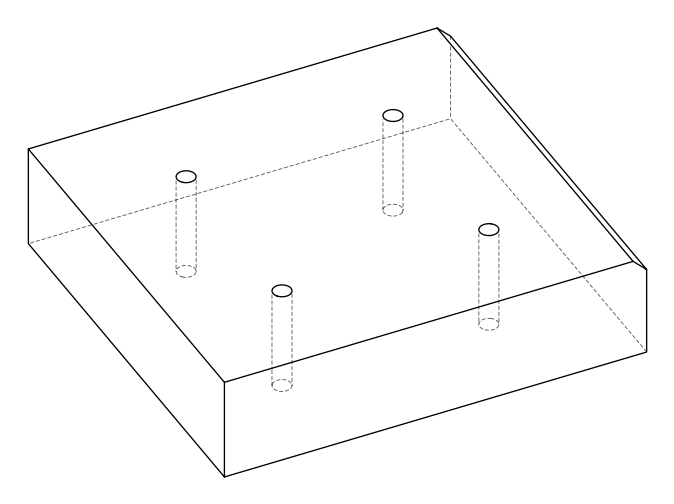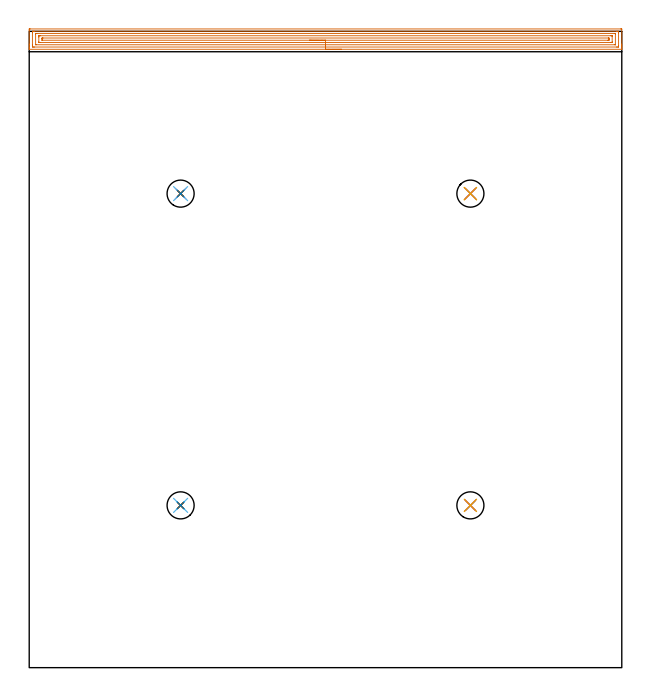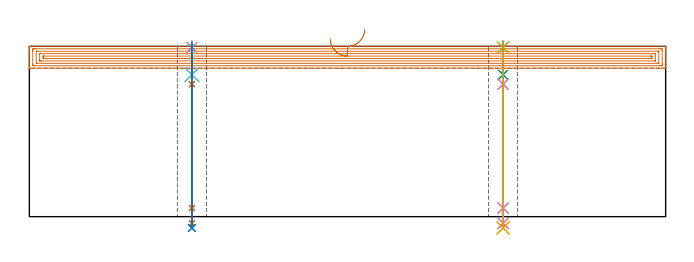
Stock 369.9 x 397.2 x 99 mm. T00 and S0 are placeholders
(PLAN: 17 operations, 13 tool changes, 19.2 min)
(1 AREA_MILL | FG_CHAMFER_SURFACE | UGT0205_001 | 15.03 min | 29828 mm3)
(2 SPOT_DRILL | STEP1HOLE | NXT0321_9005460120000 | 0.03 min | 3 mm3)
(3 SPOT_DRILL_1 | STEP1HOLE_1 | NXT0321_9005460120000 | 0.03 min | 5 mm3)
(4 SPOT_DRILL_2 | STEP1HOLE_2 | NXT0321_9005460120000 | 0.03 min | 4 mm3)
(5 SPOT_DRILL_3 | STEP1HOLE_3 | NXT0321_9005460120000 | 0.03 min | 3 mm3)
(6 DRILL_BLIND_HOLE_INTO_CENTER | STEP1HOLE | NXT0301_081 | 0.08 min | 1431 mm3)
(7 GUN_DRILL_THROUGH_HOLE | STEP1HOLE | UGT0307_007 | 0.51 min | 6542 mm3)
(8 DRILL_TO_ENLARGE_THROUGH_HOLE | STEP1HOLE | UGT0301_292 | 0.43 min | 14193 mm3)
(9 DRILL_BLIND_HOLE_INTO_CENTER_1 | STEP1HOLE_1 | NXT0301_081 | 0.08 min | 1424 mm3)
(10 GUN_DRILL_THROUGH_HOLE_1 | STEP1HOLE_1 | UGT0307_007 | 0.51 min | 6553 mm3)
(11 DRILL_TO_ENLARGE_THROUGH_HOLE_1 | STEP1HOLE_1 | UGT0301_292 | 0.43 min | 14192 mm3)
(12 DRILL_BLIND_HOLE_INTO_CENTER_2 | STEP1HOLE_2 | NXT0301_081 | 0.08 min | 1426 mm3)
(13 GUN_DRILL_THROUGH_HOLE_2 | STEP1HOLE_2 | UGT0307_007 | 0.51 min | 6548 mm3)
(14 DRILL_TO_ENLARGE_THROUGH_HOLE_2 | STEP1HOLE_2 | UGT0301_292 | 0.43 min | 14185 mm3)
(15 DRILL_BLIND_HOLE_INTO_CENTER_3 | STEP1HOLE_3 | NXT0301_081 | 0.08 min | 1433 mm3)
(16 GUN_DRILL_THROUGH_HOLE_3 | STEP1HOLE_3 | UGT0307_007 | 0.51 min | 6551 mm3)
(17 DRILL_TO_ENLARGE_THROUGH_HOLE_3 | STEP1HOLE_3 | UGT0301_292 | 0.43 min | 14183 mm3)
(TOOL UGT0205_001 | Chamfer Mill 20 x 3 x 45 deg. | D20 FL50 Z2)
(TOOL NXT0321_9005460120000 | NC Spot Drill, 142deg, 12mm, Carbide, Uncoated | D12 PA142 FL30 Z2)
(TOOL NXT0301_081 | Carbide Drill 11mm [860.1-1100-033A1-MM 2214] | D11 PA140 FL55 Z2)
(TOOL UGT0307_007 | Gun Drill 10 mm | D10 PA130 FL24 Z1)
(TOOL UGT0301_292 | Twist Drill 16.9 mm | D16.9 PA118 FL120 Z2)
(OP 1 AREA_MILL)
G17 G21 G94 G90
T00 M6
G54
G17 G0 G90 X194.95 Y386. S1061 M3
G43 Z109. H0
G94 G1 X194.912 Z108.128 F250.
X194.798 Z107.263
X194.609 Z106.412
X194.347 Z105.58
X194.013 Z104.774
X193.61 Z104.
X193.142 Z103.264
X192.61 Z102.572
X192.021 Z101.929
X191.378 Z101.339
X190.686 Z100.808
X189.95 Z100.34
X189.176 Z99.937
X188.37 Z99.603
X187.538 Z99.341
X186.686 Z99.152
X185.822 Z99.038
X184.95 Z99.
X0.162
X0.01 Y386.003 Z98.988
X0.007 Y386.042 Z98.949
X0. Y386.413 Z98.587
Y386.809 Z98.191
Y387.457 Z97.538
Y388.67 Z96.327
Y389.236 Z95.758
Y397.85 Z87.147
X0.002 Y398.133 Z86.864
X0.008 Y398.692 Z86.306
X0.046 Y398.694 Z86.304
X0.609 Y398.7 Z86.3
X369.291
X369.618 Y398.697 Z86.302
X369.89 Y398.692 Z86.306
X369.9 Y398.416 Z86.581
Y389.236 Z95.758
Y388.67 Z96.327
Y388.346 Z96.65
Y387.78 Z97.216
Y387.457 Z97.538
Y386.809 Z98.191
Y386.413 Z98.587
X369.893 Y386.042 Z98.949
X369.89 Y386.003 Z98.988
X369.738 Y386. Z99.
X184.95
Y387.414 Z97.586
X3.287
X2.434 Y387.417 Z97.583
X2.394 Y387.419 Z97.581
X2.01 Y387.457 Z97.543
X2.003 Y387.847 Z97.153
X2.001 Y388.346 Z96.654
X2. Y388.739 Z96.261
X2.001 Y396.354 Z88.646
X2.002 Y396.744 Z88.256
X2.01 Y397.243 Z87.757
X2.357 Y397.281 Z87.719
X2.394 Y397.283 Z87.717
X3.245 Y397.286 Z87.714
X366.613
X367.466 Y397.283 Z87.717
X367.506 Y397.281 Z87.719
X367.89 Y397.243 Z87.757
X367.897 Y396.853 Z88.147
X367.899 Y396.354 Z88.646
X367.9 Y395.961 Z89.039
X367.899 Y388.346 Z96.654
X367.898 Y387.956 Z97.044
X367.89 Y387.457 Z97.543
X367.543 Y387.419 Z97.581
X367.506 Y387.417 Z97.583
X366.656 Y387.414 Z97.586
X184.95
Y388.828 Z96.172
X4.588 Y388.829 Z96.171
X4.18 Y388.832 Z96.168
X4.046 Y388.835 Z96.165
X4.01 Y388.847 Z96.153
X4.005 Y388.938 Z96.062
X4.001 Y389.057 Z95.943
Y395.642 Z89.358
X4.006 Y395.822 Z89.178
X4.011 Y395.866 Z89.134
X4.027 Y395.868 Z89.132
X4.077 Y395.871 Z89.129
X4.18
X4.663 Y395.872 Z89.128
X365.312 Y395.871 Z89.129
X365.72 Y395.868 Z89.132
X365.854 Y395.865 Z89.135
X365.89 Y395.853 Z89.147
X365.895 Y395.762 Z89.238
X365.899 Y395.643 Z89.357
Y389.058 Z95.942
X365.894 Y388.878 Z96.122
X365.889 Y388.834 Z96.166
X365.873 Y388.832 Z96.168
X365.823 Y388.829 Z96.171
X365.72
X365.237 Y388.828 Z96.172
X184.95
Y390.243 Z94.757
X6.74
X6.063 Y390.246 Z94.754
X6.024 Y390.248 Z94.752
X6.01 Y390.25 Z94.75
X6.008 Y390.27 Z94.73
X6.003 Y390.371 Z94.629
X6.001 Y390.574 Z94.426
X6. Y393.65 Z91.35
X6.001 Y394.112 Z90.888
X6.004 Y394.326 Z90.674
X6.009 Y394.432 Z90.568
X6.012 Y394.451 Z90.549
X6.032 Y394.453 Z90.547
X6.085 Y394.455 Z90.545
X6.858 Y394.457 Z90.543
X6.975
X363.16
X363.837 Y394.454 Z90.546
X363.876 Y394.452 Z90.548
X363.89 Y394.45 Z90.55
X363.892 Y394.43 Z90.57
X363.897 Y394.329 Z90.671
X363.899 Y394.126 Z90.874
Y390.588 Z94.412
X363.896 Y390.374 Z94.626
X363.891 Y390.268 Z94.732
X363.888 Y390.249 Z94.751
X363.868 Y390.247 Z94.753
X363.816 Y390.245 Z94.755
X363.042 Y390.243 Z94.757
X362.925
X184.95
Y391.657 Z93.343
X8.394
X8.228 Y391.658 Z93.342
X8.095 Y391.661 Z93.339
X8.015 Y391.664 Z93.336
X8.01 Y391.692 Z93.308
X8.006 Y391.905 Z93.095
X8. Y392.546 Z92.454
X8.002 Y392.795 Z92.205
X8.006 Y392.955 Z92.045
X8.01 Y393.029 Z91.971
X8.146 Y393.036 Z91.964
X8.396 Y393.041 Z91.959
X8.643 Y393.042 Z91.958
X361.506 Y393.043 Z91.957
X361.672 Y393.042 Z91.958
X361.805 Y393.039 Z91.961
X361.885 Y393.036 Z91.964
X361.89 Y393.008 Z91.992
X361.894 Y392.795 Z92.205
X361.899 Y392.154 Z92.846
X361.898 Y391.905 Z93.095
X361.894 Y391.745 Z93.255
X361.89 Y391.671 Z93.329
X361.755 Y391.664 Z93.336
X361.504 Y391.659 Z93.341
X361.257 Y391.657 Z93.343
X184.95
X184.078 Z93.381
X183.214 Z93.495
X182.362 Z93.684
X181.53 Z93.946
X180.724 Z94.28
X179.95 Z94.683
X179.214 Z95.152
X178.522 Z95.683
X177.879 Z96.272
X177.29 Z96.915
X176.758 Z97.607
X176.29 Z98.343
X175.887 Z99.117
X175.553 Z99.923
X175.291 Z100.755
X175.102 Z101.607
X174.988 Z102.472
X174.95 Z103.343
G0 Z109.
M5
M2
(OP 2 SPOT_DRILL)
G17 G21 G94 G90
T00 M6
G54
G17 G0 G90 X94.5 Y101.3 S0 M3
G43 Z109. H0
G94 G81 G98 Z98.273 F250. R102.
G80
M5
M2
(OP 3 SPOT_DRILL_1)
G17 G21 G94 G90
T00 M6
G54
G17 G0 G90 X275.4 Y101.3 S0 M3
G43 Z109. H0
G94 G81 G98 Z98.273 F250. R102.
G80
M5
M2
(OP 4 SPOT_DRILL_2)
G17 G21 G94 G90
T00 M6
G54
G17 G0 G90 X94.5 Y295.9 S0 M3
G43 Z109. H0
G94 G81 G98 Z98.273 F250. R102.
G80
M5
M2
(OP 5 SPOT_DRILL_3)
G17 G21 G94 G90
T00 M6
G54
G17 G0 G90 X275.4 Y295.9 S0 M3
G43 Z109. H0
G94 G81 G98 Z98.273 F250. R102.
G80
M5
M2
(OP 6 DRILL_BLIND_HOLE_INTO_CENTER)
G17 G21 G94 G90
T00 M6
G54
G17 G0 G90 X94.5 Y101.3 S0 M3
G43 Z109. H1
G94 G81 G98 Z82.5 F250. R101.
G80
M5
M2
(OP 7 GUN_DRILL_THROUGH_HOLE)
G17 G21 G94 G90
T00 M6
G54
G17 G0 G90 X94.5 Y101.3 M8
G43 Z109. H0
Z95.094
S716 M3
G94 G1 Z76.988 F125. M26
G4 X.084
Z5. F250.
G4 X.084
Z-3.832 F125.
G4 X.084
M5
M9
G0 Z95.094
Z109.
M2
(OP 8 DRILL_TO_ENLARGE_THROUGH_HOLE)
G17 G21 G94 G90
T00 M6
G54
G17 G0 G90 X94.5 Y101.3 S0 M3
G43 Z109. H0
G94 G73 G98 Z-6.577 F250. Q15.082 R101.
G80
M5
M2
(OP 9 DRILL_BLIND_HOLE_INTO_CENTER_1)
G17 G21 G94 G90
T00 M6
G54
G17 G0 G90 X275.4 Y101.3 S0 M3
G43 Z109. H1
G94 G81 G98 Z82.5 F250. R101.
G80
M5
M2
(OP 10 GUN_DRILL_THROUGH_HOLE_1)
G17 G21 G94 G90
T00 M6
G54
G17 G0 G90 X275.4 Y101.3 M8
G43 Z109. H0
Z95.094
S716 M3
G94 G1 Z76.988 F125. M26
G4 X.084
Z5. F250.
G4 X.084
Z-3.832 F125.
G4 X.084
M5
M9
G0 Z95.094
Z109.
M2
(OP 11 DRILL_TO_ENLARGE_THROUGH_HOLE_1)
G17 G21 G94 G90
T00 M6
G54
G17 G0 G90 X275.4 Y101.3 S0 M3
G43 Z109. H0
G94 G73 G98 Z-6.577 F250. Q15.082 R101.
G80
M5
M2
(OP 12 DRILL_BLIND_HOLE_INTO_CENTER_2)
G17 G21 G94 G90
T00 M6
G54
G17 G0 G90 X94.5 Y295.9 S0 M3
G43 Z109. H1
G94 G81 G98 Z82.5 F250. R101.
G80
M5
M2
(OP 13 GUN_DRILL_THROUGH_HOLE_2)
G17 G21 G94 G90
T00 M6
G54
G17 G0 G90 X94.5 Y295.9 M8
G43 Z109. H0
Z95.094
S716 M3
G94 G1 Z76.988 F125. M26
G4 X.084
Z5. F250.
G4 X.084
Z-3.832 F125.
G4 X.084
M5
M9
G0 Z95.094
Z109.
M2
(OP 14 DRILL_TO_ENLARGE_THROUGH_HOLE_2)
G17 G21 G94 G90
T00 M6
G54
G17 G0 G90 X94.5 Y295.9 S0 M3
G43 Z109. H0
G94 G73 G98 Z-6.577 F250. Q15.082 R101.
G80
M5
M2
(OP 15 DRILL_BLIND_HOLE_INTO_CENTER_3)
G17 G21 G94 G90
T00 M6
G54
G17 G0 G90 X275.4 Y295.9 S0 M3
G43 Z109. H1
G94 G81 G98 Z82.5 F250. R101.
G80
M5
M2
(OP 16 GUN_DRILL_THROUGH_HOLE_3)
G17 G21 G94 G90
T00 M6
G54
G17 G0 G90 X275.4 Y295.9 M8
G43 Z109. H0
Z95.094
S716 M3
G94 G1 Z76.988 F125. M26
G4 X.084
Z5. F250.
G4 X.084
Z-3.832 F125.
G4 X.084
M5
M9
G0 Z95.094
Z109.
M2
(OP 17 DRILL_TO_ENLARGE_THROUGH_HOLE_3)
G17 G21 G94 G90
T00 M6
G54
G17 G0 G90 X275.4 Y295.9 S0 M3
G43 Z109. H0
G94 G73 G98 Z-6.577 F250. Q15.082 R101.
G80
M5
M2
